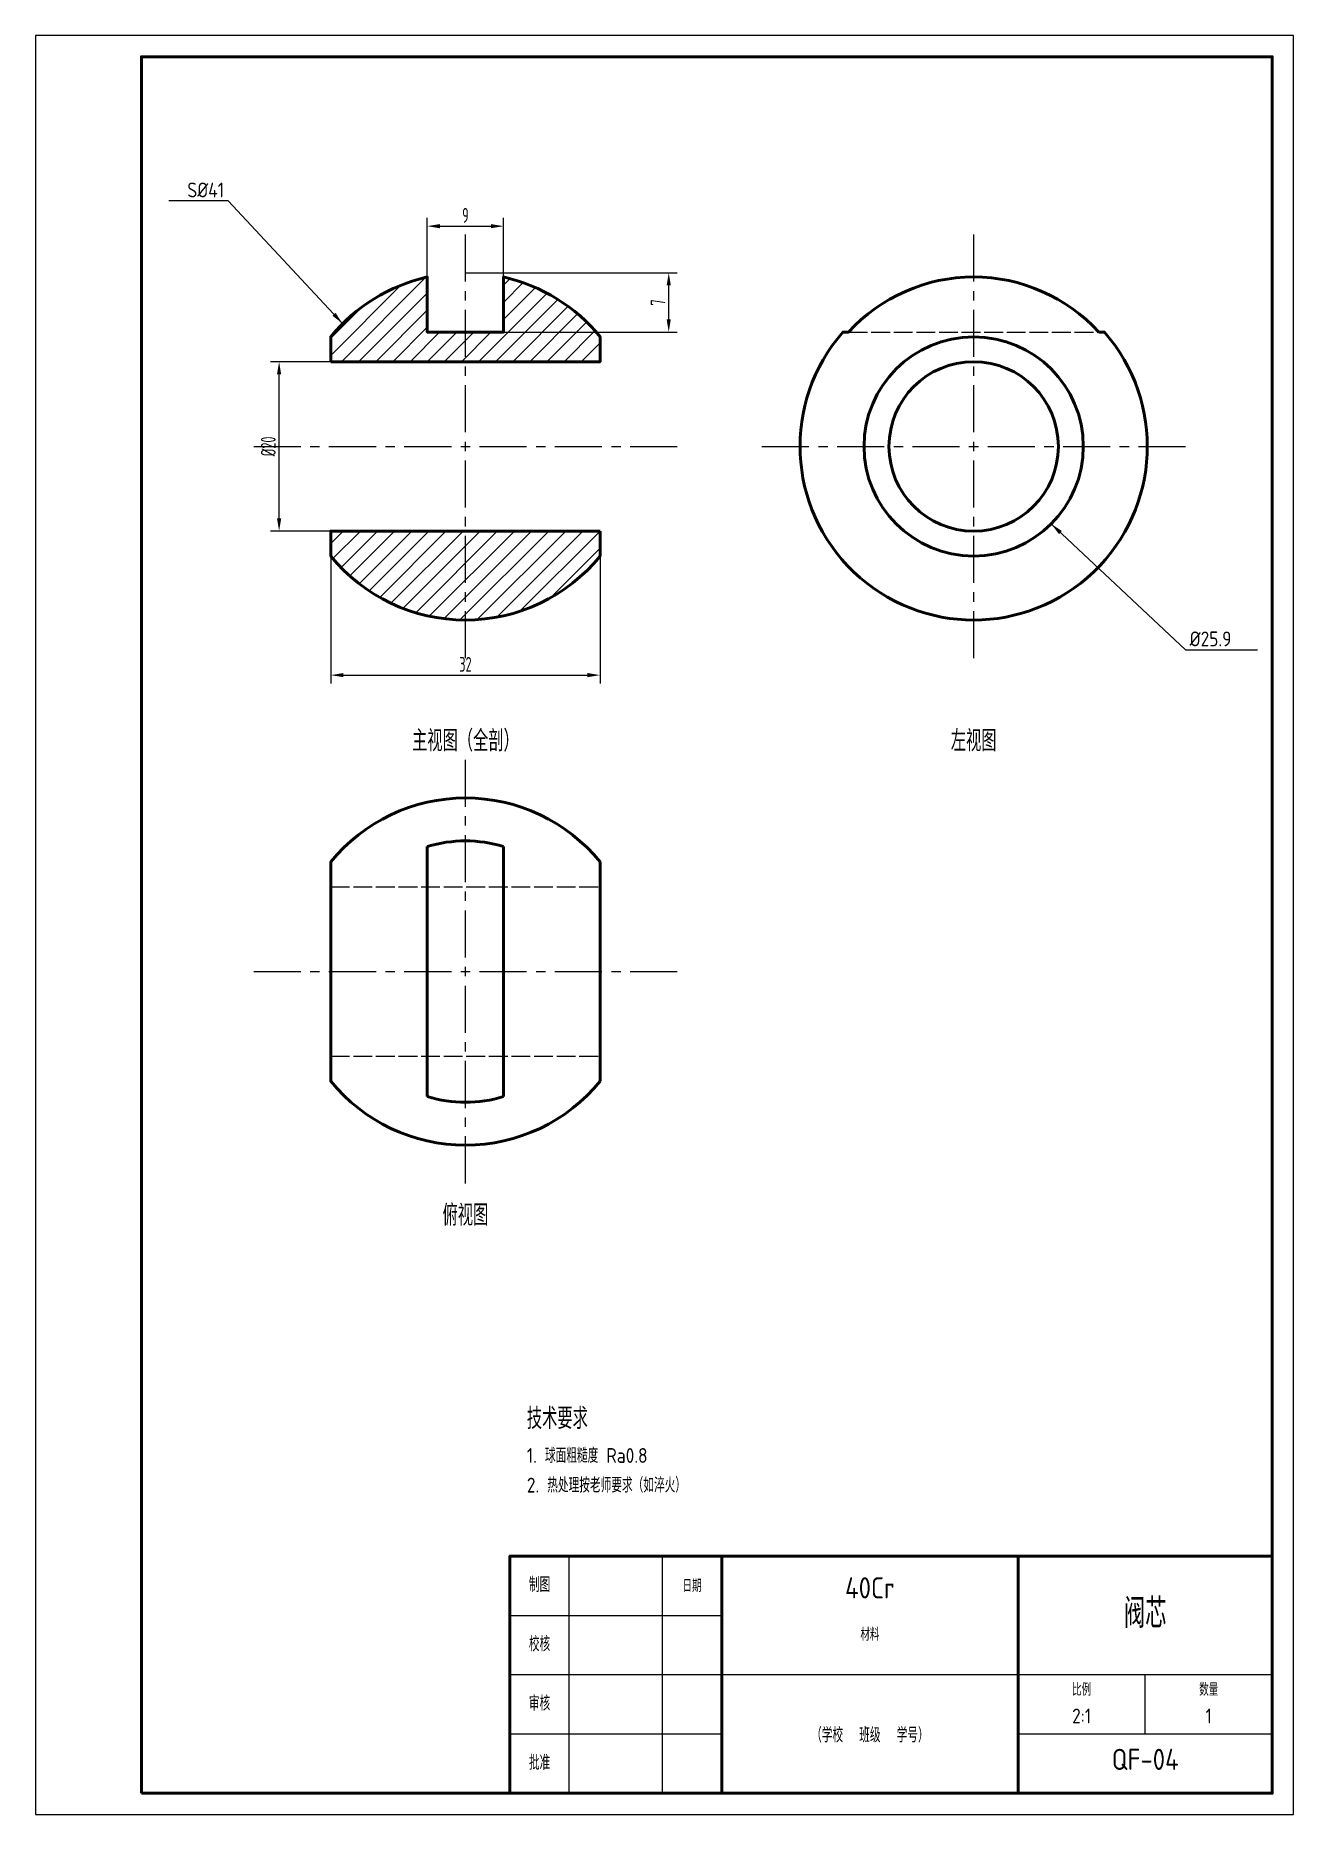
# Model space of a CAD drawing. Header units: millimetres. Extents: x 0 to 297, y 0 to 420.
import ezdxf
from ezdxf.enums import TextEntityAlignment as Align

# ---------------------------------------------------------------- set-up
doc = ezdxf.new("R2010")
doc.units = ezdxf.units.MM
doc.header["$LTSCALE"] = 3.5
doc.linetypes.add('CENTER', pattern=[5.08, 3.175, -0.635, 0.635, -0.635])
doc.linetypes.add('DASHED', pattern=[1.524, 1.27, -0.254])
for name, color, linetype, lineweight in [('01粗实线', 7, 'CONTINUOUS', 50), ('02细实线', 3, 'CONTINUOUS', 25), ('03虚线', 2, 'DASHED', 25), ('04点画线', 1, 'CENTER', 25), ('05剖面线', 3, 'CONTINUOUS', 25), ('06尺寸', 3, 'CONTINUOUS', 25), ('07文字', 3, 'CONTINUOUS', 25), ('08图框', 7, 'CONTINUOUS', 50)]:
    doc.layers.add(name, color=color, linetype=linetype, lineweight=lineweight)
doc.styles.add('GB', font='gbenor.shx', dxfattribs={"width": 0.7, "bigfont": 'gbcbig.shx'})
doc.dimstyles.new('GB', dxfattribs={"dimtxt": 3.5, "dimasz": 3, "dimexe": 2, "dimexo": 0, "dimgap": 0.8, "dimtad": 1, "dimtxsty": 'GB', "dimcen": 2.5, "dimclrd": 3, "dimclre": 3, "dimclrt": 3, "dimazin": 3, "dimtfac": 1, "dimtmove": 0, "dimatfit": 3})

msp = doc.modelspace()

# ---------------------------------------------------------------- hatches: boundary and pattern name
at = {"layer": '05剖面线'}
h = msp.add_hatch(dxfattribs=at)
h.set_pattern_fill('ANSI31', scale=0.9)
h.paths.add_polyline_path([(69.7, 343), (69.7, 348.88, -0.168149), (92.5, 363), (92.5, 350), (110.5, 350), (110.5, 363, -0.168149), (133.3, 348.88), (133.3, 343)])
h = msp.add_hatch(dxfattribs=at)
h.set_pattern_fill('ANSI31', scale=0.9)
h.paths.add_polyline_path([(133.3, 303), (133.3, 297.12, -0.4754804), (69.7, 297.12), (69.7, 303)])

# ---------------------------------------------------------------- linework, layer by layer
at = {"layer": '01粗实线'}
for p, q in [((92.5, 169.48), (92.5, 228.52)), ((110.5, 169.48), (110.5, 228.52))]:
    msp.add_line(p, q, dxfattribs=at)
for points in [[(69.7, 343), (69.7, 348.88, -0.168149), (92.5, 363), (92.5, 350), (110.5, 350), (110.5, 363, -0.168149), (133.3, 348.88), (133.3, 343)], [(251.02, 350, 0.4406494), (191.98, 350), (190.64, 350, 2.2032959), (252.36, 350)], [(133.3, 303), (133.3, 297.12, -0.4754804), (69.7, 297.12), (69.7, 303)], [(133.3, 173.12), (133.3, 224.88, 0.4754804), (69.7, 224.88), (69.7, 173.12, 0.4754804), (133.3, 173.12)]]:
    msp.add_lwpolyline(points, format="xyb", close=True, dxfattribs=at)
for points in [[(110.5, 228.52, 0.1490598), (92.5, 228.52)], [(92.5, 169.48, 0.1490598), (110.5, 169.48)]]:
    msp.add_lwpolyline(points, format="xyb", dxfattribs=at)
for radius in [25.88, 20]:
    msp.add_circle((221.5, 323), radius, dxfattribs=at)
at = {"layer": '02细实线'}
for p, q in [((112, 61), (162, 61)), ((126, 5), (126, 61)), ((148, 5), (148, 61)), ((112, 47), (162, 47)), ((112, 33), (162, 33)), ((162, 33), (232, 33)), ((232, 33), (292, 33)), ((262, 19), (262, 33)), ((112, 19), (162, 19)), ((232, 19), (292, 19))]:
    msp.add_line(p, q, dxfattribs=at)
msp.add_lwpolyline([(0, 0), (297, 0), (297, 420), (0, 420)], close=True, dxfattribs=at)
at = {"layer": '03虚线'}
for p, q in [((191.98, 350), (251.02, 350)), ((69.7, 219), (133.3, 219)), ((69.7, 179), (133.3, 179))]:
    msp.add_line(p, q, dxfattribs=at)
at = {"layer": '04点画线'}
for p, q in [((101.5, 273), (101.5, 373)), ((221.5, 273), (221.5, 373)), ((51.5, 323), (151.5, 323)), ((171.5, 323), (271.5, 323)), ((101.5, 149), (101.5, 249)), ((51.5, 199), (151.5, 199))]:
    msp.add_line(p, q, dxfattribs=at)
at = {"layer": '06尺寸'}
for p, q in [((45.5, 381), (31.5, 381)), ((72.5, 352), (45.5, 381)), ((239.8, 304.7), (271.5, 275)), ((271.5, 275), (288.5, 275))]:
    msp.add_line(p, q, dxfattribs=at)
for points in [[(72.5, 352), (70.822, 354.536), (70.09, 353.855)], [(239.8, 304.7), (241.647, 302.284), (242.331, 303.014)]]:
    msp.add_solid(points, dxfattribs=at)
at = {"layer": '08图框'}
for p, q in [((162, 5), (162, 61)), ((232, 5), (232, 61))]:
    msp.add_line(p, q, dxfattribs=at)
for points in [[(25, 5), (292, 5), (292, 415), (25, 415)], [(112, 5), (292, 5), (292, 61), (112, 61)]]:
    msp.add_lwpolyline(points, close=True, dxfattribs=at)

# ---------------------------------------------------------------- texts
at = {"layer": '06尺寸', "style": 'GB'}
msp.add_text('S%%c41', height=3.5, dxfattribs=at).set_placement((44.5, 381.8), align=Align.RIGHT)
msp.add_text('%%c25.9', height=3.5, dxfattribs=at).set_placement((272.5, 275.8))
at = {"layer": '07文字', "style": 'GB'}
for s, height, p in [('主视图（全剖）', 5, (101.5, 251)), ('左视图', 5, (221.5, 251)), ('俯视图', 5, (101.5, 139)), ('制图', 3.5, (119, 52.5)), ('日期', 3, (155, 52.5)), ('40Cr', 5, (197, 51)), ('阀芯', 7, (262, 44)), ('校核', 3.5, (119, 38.5)), ('材料', 3, (197, 41)), ('比例', 3, (247, 28)), ('数量', 3, (277, 28)), ('审核', 3.5, (119, 24.5)), ('2:1', 3.5, (247, 21.5)), ('1', 3.5, (277, 21.5)), ('（学校  班级  学号）', 3.5, (197, 17)), ('批准', 3.5, (119, 10.5)), ('QF-04', 5, (262, 10.5))]:
    msp.add_text(s, height=height, dxfattribs=at).set_placement(p, align=Align.CENTER)
for s, height, p in [('技术要求', 5, (116, 91)), ('1. 球面粗糙度 Ra0.8', 3.5, (116, 83)), ('2. 热处理按老师要求（如淬火）', 3.5, (116, 76))]:
    msp.add_text(s, height=height, dxfattribs=at).set_placement(p)

# ---------------------------------------------------------------- dimensions: what is measured, and where the dimension line sits
at = {"layer": '06尺寸'}
for base, p1, p2, text in [((92.5, 375), (92.5, 363), (110.5, 363), '9'), ((69.7, 269), (69.7, 297.12), (133.3, 297.12), '32')]:
    msp.add_linear_dim(base=base, p1=p1, p2=p2, text=text, dimstyle='GB', dxfattribs=at).render()
for base, p1, p2, text in [((149.5, 350), (110.5, 350), (101.5, 364), '7'), ((57.5, 303), (69.7, 303), (69.7, 343), '%%c20')]:
    msp.add_linear_dim(base=base, p1=p1, p2=p2, angle=90, text=text, dimstyle='GB', dxfattribs=at).render()

doc.saveas('drawing.dxf')
